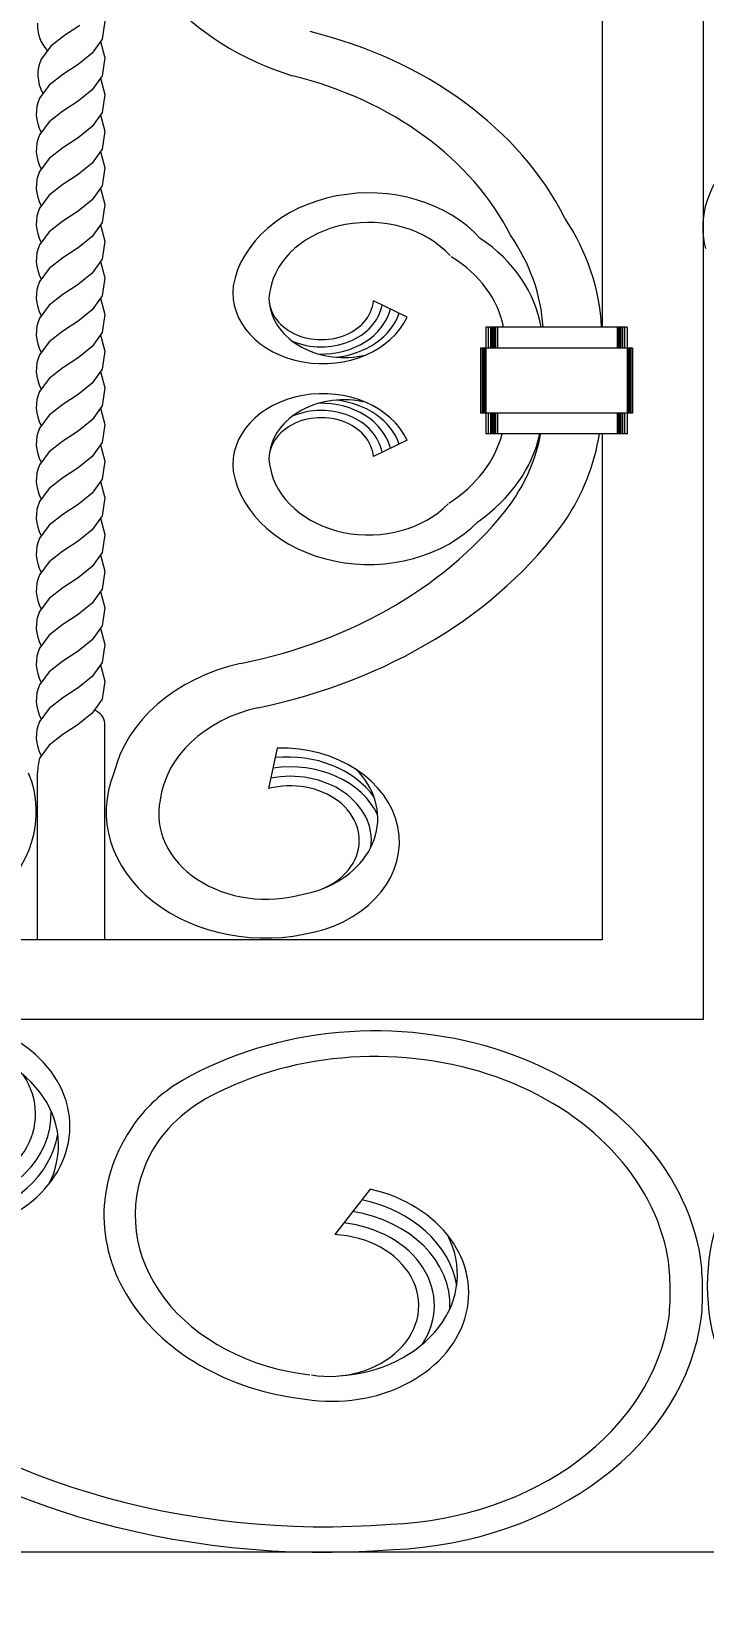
# Model space of a CAD drawing. Header units: inches. Extents: x 60.8 to 83.7, y 23.1 to 43.8.
# Drawn here: x 67.9035 to 68.1123, y 25.1749 to 25.6661 of the extents above; entities that cross this region are included whole.
import ezdxf

# ---------------------------------------------------------------- set-up
doc = ezdxf.new("R2010")
doc.units = ezdxf.units.IN
doc.header["$LTSCALE"] = 0.9
doc.header["$MEASUREMENT"] = 0
doc.styles.get("Standard").update_dxf_attribs({"font": 'arial.ttf'})
doc.dimstyles.get("Standard").update_dxf_attribs({"dimtxt": 0.18, "dimasz": 0.18, "dimexe": 0.18, "dimexo": 0.0625, "dimgap": 0.09, "dimtad": 0, "dimtoh": 1, "dimdec": 4, "dimzin": 0, "dimdsep": 46, "dimtxsty": 'Standard', "dimblk": 'OBLIQUE', "dimcen": 0.09, "dimadec": 0, "dimazin": 0, "dimtfac": 1, "dimtdec": 4, "dimtofl": 0, "dimtmove": 0, "dimatfit": 3, "dimldrblk": 'OBLIQUE', "dimfxl": 1, "dimtolj": 1, "dimtzin": 0, "dimarcsym": 0})

# ---------------------------------------------------------------- blocks, each defined once
blk = doc.blocks.new('_Oblique')
at = {"color": 0, "linetype": 'ByBlock', "lineweight": -2}
blk.add_line((-0.5, -0.5), (0.5, 0.5), dxfattribs=at)
blk = doc.blocks.new('*D23')
at = {"color": 0, "lineweight": -2, "transparency": 16777216}
for p, q in [((68.27375768759595, 26.77410220409914), (68.77470901001138, 26.77410220409914)), ((68.59470901001137, 26.77410220409914), (68.59470901001137, 26.23748914251646)), ((68.59470901001137, 24.77018031012887), (68.59470901001137, 25.30679337171155)), ((68.27375767554656, 24.77018031012887), (68.77470901001138, 24.77018031012887))]:
    blk.add_line(p, q, dxfattribs=at)
at = {"layer": 'Defpoints', "color": 0, "lineweight": 9, "transparency": 16777216}
for p in [(66.77375768759595, 26.77410220409914), (66.77375767554656, 24.77018031012887), (68.59470901001137, 24.77018031012887)]:
    blk.add_point(p, dxfattribs=at)
at = {"color": 0, "lineweight": -2, "transparency": 16777216, "xscale": 0.18, "yscale": 0.18, "zscale": 0.18}
for p, rotation in [((68.59470901001137, 26.77410220409914), 90), ((68.59470901001137, 24.77018031012887), 270)]:
    blk.add_blockref('_Oblique', p, dxfattribs=dict(at, rotation=rotation))
at = {"color": 0, "lineweight": 9, "transparency": 16777216, "insert": (68.59470901001136, 25.77214125711398), "char_height": 0.18, "attachment_point": 5, "rotation": 90}
blk.add_mtext('\\A1;2.0039', dxfattribs=at)

msp = doc.modelspace()

# ---------------------------------------------------------------- linework, layer by layer
at = {"lineweight": 9}
for p, q in [((68.0809154120893, 25.73146032657851), (68.0809154120893, 25.57423655139727)), ((68.11228719776602, 25.73146032657851), (68.11228719776602, 25.35908822746257)), ((67.92633660738638, 25.66939210626288), (67.92541761383613, 25.66376160712858)), ((67.91377874150605, 25.66489791058826), (67.9095156562613, 25.66161045231209)), ((67.91851952021946, 25.66805270623094), (67.91377874150605, 25.66489791058826)), ((67.92541761383613, 25.66376160712858), (67.92234888096907, 25.65943529106227)), ((67.9095156562613, 25.66161045231209), (67.90660607541557, 25.65771138283647)), ((67.92234888096907, 25.65943529106227), (67.91800621971457, 25.65593420948712)), ((67.92490431333079, 25.66303795332495), (67.92633660738638, 25.65799726332632)), ((67.90660607541557, 25.65771138283647), (67.90660370651364, 25.65769400735616)), ((67.91800621971457, 25.65593420948712), (67.91326544100116, 25.65277941384444)), ((67.92633660738638, 25.65799726332632), (67.92541761383613, 25.65236676419201)), ((67.90900235575687, 25.64949195556464), (67.9060927749102, 25.64559288608903)), ((67.91326544100116, 25.65277941384444), (67.90900235575687, 25.64949195556464)), ((67.92541761383613, 25.65236676419201), (67.92234888096907, 25.64804044812208)), ((67.92490431333079, 25.65164311038476), (67.92633660738638, 25.64660242038613)), ((67.9060927749102, 25.64559288608903), (67.90609040600829, 25.64557551060872)), ((67.91800621971457, 25.64453936655056), (67.91326544100116, 25.64138457090788)), ((67.92234888096907, 25.64804044812208), (67.91800621971457, 25.64453936655056)), ((67.92633660738638, 25.64660242038613), (67.92541761383613, 25.64097192125182)), ((67.91326544100116, 25.64138457090788), (67.90900235575687, 25.63809711262808)), ((67.92541761383613, 25.64097192125182), (67.92234888096907, 25.63664560518552)), ((67.92490431333079, 25.6402482674482), (67.92633660738638, 25.63520757744956)), ((67.9060927749102, 25.63419804314884), (67.90609040600829, 25.63418066766852)), ((67.90900235575687, 25.63809711262808), (67.9060927749102, 25.63419804314884)), ((67.92234888096907, 25.63664560518552), (67.91800621971457, 25.63314452361037)), ((67.92633660738638, 25.63520757744956), (67.92541761383613, 25.62957707831526)), ((67.91326544100116, 25.62998972796769), (67.90900235575687, 25.62670226968789)), ((67.91800621971457, 25.63314452361037), (67.91326544100116, 25.62998972796769)), ((67.92541761383613, 25.62957707831526), (67.92234888096907, 25.62525076224533)), ((67.90900235575687, 25.62670226968789), (67.9060927749102, 25.62280320021227)), ((67.92234888096907, 25.62525076224533), (67.91800621971457, 25.62174968067018)), ((67.92490431333079, 25.62885342450801), (67.92633660738638, 25.62381273450937)), ((67.9060927749102, 25.62280320021227), (67.90609040600829, 25.62278582473196)), ((67.91800621971457, 25.62174968067018), (67.91326544100116, 25.6185948850275)), ((67.92633660738638, 25.62381273450937), (67.92541761383613, 25.61818223537507)), ((67.90900235575687, 25.61530742674769), (67.9060927749102, 25.61140835727208)), ((67.91326544100116, 25.6185948850275), (67.90900235575687, 25.61530742674769)), ((67.92541761383613, 25.61818223537507), (67.92234888096907, 25.61385591930513)), ((67.92490431333079, 25.61745858156781), (67.92633660738638, 25.61241789156918)), ((67.9060927749102, 25.61140835727208), (67.90609040600829, 25.61139098179177)), ((67.91800621971457, 25.61035483773362), (67.91326544100116, 25.60720004209093)), ((67.92234888096907, 25.61385591930513), (67.91800621971457, 25.61035483773362)), ((67.92633660738638, 25.61241789156918), (67.92541761383613, 25.60678739243488)), ((67.91326544100116, 25.60720004209093), (67.90900235575687, 25.60391258381113)), ((67.92541761383613, 25.60678739243488), (67.92234888096907, 25.60246107636857)), ((67.92490431333079, 25.60606373863125), (67.92633660738638, 25.60102304863262)), ((67.9060927749102, 25.60001351433189), (67.90609040600829, 25.59999613885521)), ((67.90900235575687, 25.60391258381113), (67.9060927749102, 25.60001351433189)), ((67.92234888096907, 25.60246107636857), (67.91800621971457, 25.59895999479343)), ((67.92633660738638, 25.60102304863262), (67.92541761383613, 25.59539254949831)), ((67.91326544100116, 25.59580519915074), (67.90900235575687, 25.59251774087094)), ((67.91800621971457, 25.59895999479343), (67.91326544100116, 25.59580519915074)), ((67.92541761383613, 25.59539254949831), (67.92234888096907, 25.59106623342838)), ((67.92490431333079, 25.59466889569106), (67.92633660738638, 25.58962820569243)), ((67.90900235575687, 25.59251774087094), (67.9060927749102, 25.58861867139533)), ((67.92234888096907, 25.59106623342838), (67.91800621971457, 25.58756515185686)), ((67.92633660738638, 25.58962820569243), (67.92541761383613, 25.58399770655813)), ((67.9060927749102, 25.58861867139533), (67.90609040600829, 25.58860129591502)), ((67.91800621971457, 25.58756515185686), (67.91326544100116, 25.58441035621418)), ((67.90900235575687, 25.58112289793438), (67.9060927749102, 25.57722382845514)), ((67.91326544100116, 25.58441035621418), (67.90900235575687, 25.58112289793438)), ((67.92541761383613, 25.58399770655813), (67.92234888096907, 25.57967139049182)), ((67.92490431333079, 25.5832740527545), (67.92633660738638, 25.57823336275224)), ((68.02022990164367, 25.57738261799617), (68.00979118686652, 25.58245314878915)), ((67.9060927749102, 25.57722382845514), (67.90609040600829, 25.57720645297483)), ((67.91800621971457, 25.57617030891667), (67.91326544100116, 25.57301551327399)), ((67.92234888096907, 25.57967139049182), (67.91800621971457, 25.57617030891667)), ((67.92633660738638, 25.57823336275224), (67.92541761383613, 25.57260286361793)), ((67.91326544100116, 25.57301551327399), (67.90900235575687, 25.56972805499419)), ((67.92541761383613, 25.57260286361793), (67.92234888096907, 25.56827654755163)), ((67.92490431333079, 25.57187920981431), (67.92633660738638, 25.56683851981568)), ((68.04467617818995, 25.57423655139727), (68.04467617818995, 25.54113680925347)), ((68.04467617818995, 25.57423655139727), (68.04467617818995, 25.56779114563445)), ((68.08865085020192, 25.57423655139727), (68.04467617818995, 25.57423655139727)), ((68.04549070170813, 25.57423655139727), (68.04549070170813, 25.56779114563445)), ((68.04614232052268, 25.57423655139727), (68.04614232052268, 25.56779114563445)), ((68.04663103463359, 25.57423655139727), (68.04663103463359, 25.56779114563445)), ((68.04703829639223, 25.57423655139727), (68.04703829639223, 25.56779114563445)), ((68.0473641057995, 25.57423655139727), (68.0473641057995, 25.56779114563445)), ((68.04760846285497, 25.57423655139727), (68.04760846285497, 25.56779114563445)), ((68.0477713675586, 25.57423655139727), (68.0477713675586, 25.56779114563445)), ((68.04832369901027, 25.57423655139727), (68.04832369901027, 25.56779114563445)), ((68.08555566083325, 25.57423655139727), (68.08555566083325, 25.56779114563445)), ((68.08571856553688, 25.57423655139727), (68.08571856553688, 25.56779114563445)), ((68.0859629225928, 25.57423655139727), (68.0859629225928, 25.56779114563445)), ((68.08628873199962, 25.57423655139727), (68.08628873199962, 25.56779114563445)), ((68.08669599375871, 25.57423655139727), (68.08669599375871, 25.56779114563445)), ((68.08718470786962, 25.57423655139727), (68.08718470786962, 25.56779114563445)), ((68.08783632668417, 25.57423655139727), (68.08783632668417, 25.56779114563445)), ((68.08865085020192, 25.57423655139727), (68.08865085020192, 25.54113680925347)), ((67.9060927749102, 25.56582898551494), (67.90609040600829, 25.56581161003826)), ((67.90900235575687, 25.56972805499419), (67.9060927749102, 25.56582898551494)), ((67.92234888096907, 25.56827654755163), (67.91800621971457, 25.56477546597648)), ((67.92633660738638, 25.56683851981568), (67.92541761383613, 25.56120802068137)), ((68.04304713115401, 25.56779114563445), (68.04304713115401, 25.5475822150163)), ((68.09027989723783, 25.56779114563445), (68.04304713115401, 25.56779114563445)), ((68.04353584526493, 25.56779114563445), (68.04353584526493, 25.5475822150163)), ((68.04394310702402, 25.56779114563445), (68.04394310702402, 25.5475822150163)), ((68.0442689164313, 25.56779114563445), (68.0442689164313, 25.5475822150163)), ((68.04443182113494, 25.56779114563445), (68.04443182113494, 25.5475822150163)), ((68.08889520725737, 25.56779114563445), (68.08889520725737, 25.5475822150163)), ((68.08905811196101, 25.56779114563445), (68.08905811196101, 25.5475822150163)), ((68.08938392136828, 25.56779114563445), (68.08938392136828, 25.5475822150163)), ((68.08979118312692, 25.56779114563445), (68.08979118312692, 25.5475822150163)), ((68.09027989723783, 25.56779114563445), (68.09027989723783, 25.5475822150163)), ((67.91326544100116, 25.5616206703338), (67.90900235575687, 25.558333212054)), ((67.91800621971457, 25.56477546597648), (67.91326544100116, 25.5616206703338)), ((67.92541761383613, 25.56120802068137), (67.92234888096907, 25.55688170461143)), ((67.92490431333079, 25.56048436687412), (67.92633660738638, 25.55544367687548)), ((67.90900235575687, 25.558333212054), (67.9060927749102, 25.55443414257838)), ((67.92234888096907, 25.55688170461143), (67.91800621971457, 25.55338062303992)), ((67.92633660738638, 25.55544367687548), (67.92541761383613, 25.54981317774118)), ((67.9060927749102, 25.55443414257838), (67.90609040600829, 25.55441676709807)), ((67.91800621971457, 25.55338062303992), (67.91326544100116, 25.55022582739723)), ((67.90900235575687, 25.54693836911743), (67.9060927749102, 25.54303929963819)), ((67.91326544100116, 25.55022582739723), (67.90900235575687, 25.54693836911743)), ((67.92234888096907, 25.54548686167487), (67.91800621971457, 25.54198578009973)), ((67.92541761383613, 25.54981317774118), (67.92234888096907, 25.54548686167487)), ((67.92490431333079, 25.54908952393755), (67.92633660738638, 25.54404883393892)), ((68.09027989723783, 25.5475822150163), (68.04304713115401, 25.5475822150163)), ((68.04467617818995, 25.5475822150163), (68.04467617818995, 25.54113680925347)), ((68.04549070170813, 25.5475822150163), (68.04549070170813, 25.54113680925347)), ((68.04614232052268, 25.5475822150163), (68.04614232052268, 25.54113680925347)), ((68.04663103463359, 25.5475822150163), (68.04663103463359, 25.54113680925347)), ((68.04703829639223, 25.5475822150163), (68.04703829639223, 25.54113680925347)), ((68.0473641057995, 25.5475822150163), (68.0473641057995, 25.54113680925347)), ((68.04760846285497, 25.5475822150163), (68.04760846285497, 25.54113680925347)), ((68.0477713675586, 25.5475822150163), (68.0477713675586, 25.54113680925347)), ((68.04832369901027, 25.5475822150163), (68.04832369901027, 25.54113680925347)), ((68.08555566083325, 25.5475822150163), (68.08555566083325, 25.54113680925347)), ((68.08571856553688, 25.5475822150163), (68.08571856553688, 25.54113680925347)), ((68.0859629225928, 25.5475822150163), (68.0859629225928, 25.54113680925347)), ((68.08628873199962, 25.5475822150163), (68.08628873199962, 25.54113680925347)), ((68.08669599375871, 25.5475822150163), (68.08669599375871, 25.54113680925347)), ((68.08718470786962, 25.5475822150163), (68.08718470786962, 25.54113680925347)), ((68.08783632668417, 25.5475822150163), (68.08783632668417, 25.54113680925347)), ((67.9060927749102, 25.54303929963819), (67.90609040600829, 25.54302192416151)), ((67.91800621971457, 25.54198578009973), (67.91326544100116, 25.53883098445704)), ((67.92633660738638, 25.54404883393892), (67.92541761383613, 25.53841833480462)), ((68.08865085020192, 25.54113680925347), (68.04467617818995, 25.54113680925347)), ((68.0809154120893, 25.54116598644672), (68.0809154120893, 25.38391303407224)), ((68.0809154120893, 25.54113680925347), (68.0809154120893, 25.38391303407224)), ((67.91326544100116, 25.53883098445704), (67.90900235575687, 25.53554352617724)), ((67.92541761383613, 25.53841833480462), (67.92234888096907, 25.53409201873468)), ((67.92490431333079, 25.53769468099736), (67.92633660738638, 25.53265399099873)), ((68.02022990164367, 25.53914771522824), (68.00979118686652, 25.53407718443526)), ((67.9060927749102, 25.53164445670163), (67.90609040600829, 25.53162708122132)), ((67.90900235575687, 25.53554352617724), (67.9060927749102, 25.53164445670163)), ((67.92234888096907, 25.53409201873468), (67.91800621971457, 25.53059093716316)), ((67.92633660738638, 25.53265399099873), (67.92541761383613, 25.52702349186443)), ((67.91326544100116, 25.52743614152048), (67.90900235575687, 25.52414868323705)), ((67.91800621971457, 25.53059093716316), (67.91326544100116, 25.52743614152048)), ((67.92541761383613, 25.52702349186443), (67.92234888096907, 25.52269717579449)), ((67.92490431333079, 25.5262998380608), (67.92633660738638, 25.52125914805854)), ((67.90900235575687, 25.52414868323705), (67.9060927749102, 25.52024961376144)), ((67.92234888096907, 25.52269717579449), (67.91800621971457, 25.51919609422297)), ((67.92633660738638, 25.52125914805854), (67.92541761383613, 25.51562864892423)), ((67.9060927749102, 25.52024961376144), (67.90609040600829, 25.52023223828113)), ((67.91326544100116, 25.51604129858029), (67.90900235575687, 25.51275384030049)), ((67.91800621971457, 25.51919609422297), (67.91326544100116, 25.51604129858029)), ((67.90900235575687, 25.51275384030049), (67.9060927749102, 25.50885477082124)), ((67.92234888096907, 25.51130233285793), (67.91800621971457, 25.50780125128278)), ((67.92541761383613, 25.51562864892423), (67.92234888096907, 25.51130233285793)), ((67.92490431333079, 25.51490499512061), (67.92633660738638, 25.50986430512198)), ((67.9060927749102, 25.50885477082124), (67.90609040600829, 25.50883739534456)), ((67.91800621971457, 25.50780125128278), (67.91326544100116, 25.5046464556401)), ((67.92633660738638, 25.50986430512198), (67.92541761383613, 25.50423380598767)), ((67.90900235575687, 25.5013589973603), (67.9060927749102, 25.49745992788468)), ((67.91326544100116, 25.5046464556401), (67.90900235575687, 25.5013589973603)), ((67.92541761383613, 25.50423380598767), (67.92234888096907, 25.49990748991774)), ((67.92490431333079, 25.50351015218042), (67.92633660738638, 25.49846946218178)), ((67.9060927749102, 25.49745992788468), (67.90609040600829, 25.49744255240437)), ((67.91800621971457, 25.49640640834622), (67.91326544100116, 25.49325161270353)), ((67.92234888096907, 25.49990748991774), (67.91800621971457, 25.49640640834622)), ((67.92633660738638, 25.49846946218178), (67.92541761383613, 25.49283896304748)), ((67.91326544100116, 25.49325161270353), (67.90900235575687, 25.48996415442373)), ((67.92541761383613, 25.49283896304748), (67.92234888096907, 25.48851264698117)), ((67.92490431333079, 25.49211530924385), (67.92633660738638, 25.48707461924522)), ((67.90900235575687, 25.48996415442373), (67.9060927749102, 25.48606508494449)), ((67.92234888096907, 25.48851264698117), (67.91800621971457, 25.48501156540603)), ((67.92633660738638, 25.48707461924522), (67.92541761383613, 25.48144412010729)), ((67.9060927749102, 25.48606508494449), (67.90609040600829, 25.48604770946418)), ((67.91326544100116, 25.48185676976334), (67.90900235575687, 25.47856931148354)), ((67.91800621971457, 25.48501156540603), (67.91326544100116, 25.48185676976334)), ((67.90900235575687, 25.47856931148354), (67.9060927749102, 25.4746702420043)), ((67.92234888096907, 25.47711780404098), (67.91800621971457, 25.47361672246584)), ((67.92541761383613, 25.48144412010729), (67.92234888096907, 25.47711780404098)), ((67.92490431333079, 25.48072046630366), (67.92633660738638, 25.47567977630503)), ((67.9060927749102, 25.4746702420043), (67.90609040600829, 25.47465286652762)), ((67.91800621971457, 25.47361672246584), (67.91326544100116, 25.47046192682316)), ((67.92633660738638, 25.47567977630503), (67.92541761383613, 25.47004927717073)), ((67.90900235575687, 25.46717446854335), (67.9060927749102, 25.46327539906774)), ((67.91326544100116, 25.47046192682316), (67.90900235575687, 25.46717446854335)), ((67.92541761383613, 25.47004927717073), (67.92234888096907, 25.46572296110079)), ((67.92490431333079, 25.46932562336347), (67.92633660738638, 25.46428493336484)), ((67.9060927749102, 25.46327539906774), (67.90609040600829, 25.46325802358743)), ((67.91800621971457, 25.46222187952927), (67.91326544100116, 25.45906708388659)), ((67.92234888096907, 25.46572296110079), (67.91800621971457, 25.46222187952927)), ((67.92633660738638, 25.46428493336484), (67.92541761383613, 25.45865443423054)), ((67.91326544100116, 25.45906708388659), (67.90900235575687, 25.45577962560679)), ((67.92541761383613, 25.45865443423054), (67.92234888096907, 25.45432811816423)), ((67.90900235575687, 25.45577962560679), (67.9060927749102, 25.45188055612754)), ((67.92234888096907, 25.45432811816423), (67.91800621971457, 25.45082703658908)), ((67.9060927749102, 25.45188055612754), (67.90609040600829, 25.45186318065086)), ((67.91326544100116, 25.4476722409464), (67.90900235575687, 25.4443847826666)), ((67.91800621971457, 25.45082703658908), (67.91326544100116, 25.4476722409464)), ((67.92632703317524, 25.38391303407224), (67.92632703317524, 25.45115951230609)), ((67.90900235575687, 25.4443847826666), (67.9060927749102, 25.44048571319098)), ((67.97984786195187, 25.44348391536046), (67.97716724845836, 25.43086704771592)), ((67.9060927749102, 25.44048571319098), (67.90609040600829, 25.44046833771067)), ((67.90541250939016, 25.38391303407224), (67.90541250939016, 25.43579525959267)), ((68.0809154120893, 25.38391303407224), (67.04881251968226, 25.38391303407224)), ((68.11228719776602, 25.35908822746257), (67.01744073400508, 25.35908822746257)), ((68.00873019332168, 25.30642036202618), (67.99774420943689, 25.29225832147944)), ((68.22374695939705, 25.1935895167472), (66.8082954961587, 25.1935895167472))]:
    msp.add_line(p, q, dxfattribs=at)
for centre, major_axis, ratio, start_param, end_param in [((68.01652037621945, 25.7162522309135), (0.0867596133131871, 1.90964360191579e-14), 0.7913099644118154, 3.161137993915346, 4.336531432452955), ((67.92258556533504, 25.66792502406352), (0.01720636384421549, 2.769052492338196e-13), 0.7913099644078951, 3.079360597113326, 3.747456354897722), ((67.95274032291252, 25.57130351989755), (-0.125507715235781, 1.028696211966031e-13), 0.7913099644117824, 3.52201107920783, 4.410299709473501), ((67.9236001903732, 25.65273398029655), (0.01811545780861283, 1.391472807783617e-14), 0.7913099644098115, 2.785443755730649, 3.560071041822217), ((67.95274032291252, 25.57130351989755), (-0.1073327941929069, 1.037025101930018e-13), 0.7913099644116957, 3.522011079208223, 4.410299709473987), ((67.92308688986785, 25.64061548355273), (0.01811545780861172, 6.379700245215832e-14), 0.7913099644083161, 2.785443755726443, 3.56007104181802), ((68.15468568128422, 25.60529782426626), (0.04251471400893279, 1.655547396250672e-13), 0.7913099644131619, 0.2819417042895302, 3.337766478534414), ((67.92308688986785, 25.62922064061617), (0.01811545780861168, 3.687481372646323e-14), 0.7913099644095765, 2.785443755727625, 3.560071041819191), ((67.92308688986785, 25.61782579767598), (0.01811545780861175, 3.156519335922635e-14), 0.7913099644098033, 2.785443755727846, 3.560071041819431), ((68.00833534852215, 25.58229344699798), (0.04258409805317222, 4.413174911247016e-14), 0.7913099644119118, 0.6191949661773775, 2.998469209191594), ((67.92308688986785, 25.60643095473579), (0.0181154578086118, 5.84914045245937e-14), 0.7913099644085433, 2.785443755726664, 3.560071041818261), ((68.00833534852215, 25.58229344699798), (0.0310083824858987, 5.679827678895596e-14), 0.7913099644118804, 0.6191949661766039, 2.998469209190762), ((67.98048020295717, 25.57133243814443), (0.100264370781144, 8.666509672719959e-15), 0.7913099644118898, 0.03661148184177954, 0.4829888453639866), ((67.92308688986785, 25.59503611179923), (0.01811545780861175, 3.156519335922635e-14), 0.7913099644098033, 2.785443755727846, 3.560071041819431), ((68.00744220160279, 25.56877389952431), (0.05488676849669883, 1.294628494296949e-14), 0.791309964411857, 0.1261075079254006, 0.8657281051318995), ((67.98001790600217, 25.57142735593834), (-0.08255304474009534, 1.602587538698416e-14), 0.7913099644129142, 3.184609262844825, 3.643237365704381), ((68.00727015705326, 25.56895765331759), (0.04350660510350728, 1.312199715022146e-13), 0.7913099644117165, 0.153942360058233, 0.9105686370129922), ((67.92308688986785, 25.58364126885904), (0.0181154578086117, 8.147964725092637e-14), 0.7913099644098525, 2.785443755725674, 3.560071041817244), ((67.9940130845765, 25.58504397226375), (-0.02794744994593889, 1.251248305444688e-13), 0.7913099644131389, -0.09309755022516897, 2.787828854273608), ((67.99357265514573, 25.58324971134217), (0.0162497412272584, 1.389803858035685e-13), 0.7913099644115351, 2.942464883429256, 6.221197686903923), ((68.00068575804644, 25.58331071957791), (-0.02333814921843586, 1.671891630592689e-14), 0.7913099644138868, 0.08094045884725065, 1.860938507809529), ((67.99357265514573, 25.58324971134217), (-0.01908121003329979, 2.72993845734508e-14), 0.791309964413329, 1.082368298201151, 3.002243925722022), ((67.99357265514573, 25.58324971134217), (0.02191267883940478, 9.864635631920868e-14), 0.791309964411857, 4.678621031104547, 6.088139759389119), ((67.92308688986785, 25.57224642591884), (0.01811545780861172, 6.379700245215832e-14), 0.7913099644083161, 2.785443755726443, 3.56007104181802), ((67.99512301051936, 25.58332449282383), (0.023417375712354, 7.104496148548875e-14), 0.7913099644114586, -1.440537403069219, -0.258804051770879), ((67.92308688986785, 25.56085158298228), (0.01811545780861166, 5.836670889475662e-14), 0.7913099644085849, 2.785443755726691, 3.560071041818248), ((67.9940130845765, 25.5314863609643), (0.02794744994594522, 3.528043632741151e-14), 0.7913099644119398, 0.3537637993250609, 3.23469020381993), ((67.92308688986785, 25.54945674004209), (0.01811545780861169, 9.145127519818433e-14), 0.7913099644098618, 2.78544375572524, 3.560071041816808), ((68.00068575804644, 25.5332196136465), (-0.02333814921843477, 1.237630802294532e-14), 0.7913099644137963, 4.422246799396406, 6.202244848333898), ((67.99357265514527, 25.53328062188225), (-0.02191267883943146, 8.166543983535903e-14), 0.7913099644108693, 3.336638201379287, 4.746156929662914), ((67.99512301051891, 25.53320584039695), (0.02341737571230957, 5.572143987282785e-14), 0.7913099644129316, 0.2588040517640469, 1.440537403064091), ((67.99357265514527, 25.53328062188225), (-0.01624974122726428, 3.352863397870832e-13), 0.7913099644097166, 3.203580273880844, 6.48231307735578), ((67.99357265514527, 25.53328062188225), (0.01908121003333181, 2.491402127799466e-14), 0.7913099644116016, 0.1393487278693888, 2.059224355387849), ((67.92308688986785, 25.53806189710553), (0.0181154578086118, 5.84914045245937e-14), 0.7913099644085433, 2.785443755726664, 3.560071041818261), ((68.00332937544044, 25.54878440630892), (-0.04748090893522774, 1.786254552136824e-14), 0.7913099644117373, 2.252213760923942, 2.936615813945103), ((68.00309352707154, 25.54903540031102), (0.05925940715910156, 5.28470869015137e-14), 0.7913099644124405, -0.8502918256250716, -0.1692470227239018), ((67.98219310698136, 25.55030540042991), (-0.08040562558127544, 3.580774343239789e-13), 0.7913099644093686, 2.632437855646504, 2.996987370248555), ((67.98103973311257, 25.55072460286197), (-0.09972513082829969, 3.741414536561597e-13), 0.7913099644089363, 2.656836878920552, 3.019794209138711), ((67.92308688986785, 25.52666705416534), (0.01811545780861165, 6.834235928168673e-14), 0.7913099644085945, 2.785443755726255, 3.560071041817812), ((68.00833534852215, 25.53423688622643), (-0.03100838248589865, 4.809532832436063e-14), 0.7913099644119849, 0.1431234443988005, 2.489844039467837), ((68.00833534852215, 25.53423688622643), (-0.04258409805319011, 9.32061534074145e-14), 0.7913099644116286, 0.1431234443997496, 2.489844039468556), ((67.92308688986785, 25.51527221122515), (0.01811545780861174, 4.15488886255008e-14), 0.7913099644098134, 2.785443755727412, 3.560071041818993), ((67.93483765105555, 25.57469650456868), (0.136832693172959, 3.4219593005752e-14), 0.7913099644120083, -1.322470427346825, -0.5371562294131786), ((67.93488912454602, 25.57435281601703), (0.1545511521278551, 2.132225347649977e-13), 0.7913099644115251, -1.315783078503179, -0.5165540205579451), ((67.92308688986785, 25.50387736828858), (0.01811545780861165, 6.834235928168673e-14), 0.7913099644085945, 2.785443755726255, 3.560071041817812), ((67.92308688986785, 25.49248252534839), (0.01811545780861174, 4.15488886255008e-14), 0.7913099644098134, 2.785443755727412, 3.560071041818993), ((67.92308688986785, 25.4810876824082), (0.01811545780861165, 6.834235928168673e-14), 0.7913099644085945, 2.785443755726255, 3.560071041817812), ((67.92308688986785, 25.46969283947164), (0.01811545780861165, 6.834235928168673e-14), 0.7913099644085945, 2.785443755726255, 3.560071041817812), ((67.9835988406454, 25.42753337837061), (0.05544310962758665, 1.544183033397876e-13), 0.7913099644117969, 1.847198983047563, 2.954719848523258), ((67.92308688986785, 25.45829799653145), (0.01811545780861165, 6.834235928168673e-14), 0.7913099644085945, 2.785443755726255, 3.560071041817812), ((67.91984850279779, 25.45082938352482), (-0.006491949294351128, 2.364391850850222e-14), 0.7913099644114432, 3.205900061926872, 4.198412032492603), ((67.98553677585113, 25.42385058729863), (-0.04228062416007048, 1.327045766738712e-13), 0.7913099644114062, -1.29137800384826, -0.1036159658528633), ((67.92308688986785, 25.44690315359489), (0.01811545780861169, 9.145127519818433e-14), 0.7913099644098618, 2.78544375572524, 3.560071041816808), ((67.98096210820077, 25.41430530784239), (-0.03689063392866518, 4.685687377046961e-14), 0.7913099644115824, 1.861671212002901, 4.742597616497426), ((67.9297668785469, 25.43595035552953), (-0.02435515781836972, 6.830556741843808e-13), 0.7913099643777858, -0.2366287130074864, 0.008047621289068108), ((67.98395499280574, 25.41476599230589), (-0.02892473606798559, 2.187708403426942e-14), 0.7913099644121706, 3.491797139753592, 4.901315868039725), ((67.9830727109116, 25.41623048784991), (-0.03091093594031703, 4.810204751252226e-14), 0.7913099644112173, 3.655824012758508, 4.837557364057142), ((67.85548752725333, 25.42362273794319), (-0.04953453235541612, 1.512648715745608e-14), 0.7913099644115488, 1.256998686622509, 3.454384850909729), ((67.97625201531207, 25.42362273794319), (-0.04953453235543973, 2.687328636982974e-14), 0.7913099644110293, -0.3127921973189229, 1.8845939669678), ((67.98395499280574, 25.41476599230589), (-0.0214496584199864, 2.473420526509838e-13), 0.7913099644099241, 1.755640992092122, 5.034373795568614), ((67.98395499280574, 25.41476599230589), (-0.0251871972439842, 2.74504219010395e-14), 0.7913099644118665, 3.037137060435975, 4.957012687954581), ((67.9803433420531, 25.42162465570285), (0.03080635696839152, 7.816902766165003e-16), 0.7913099644111912, -1.105883432510162, 0.6741146164266771), ((67.97649905478208, 25.4229809194144), (0.03346654508402299, 7.202751977030401e-15), 0.7913099644116939, 2.977344522287021, 5.059929596091981), ((67.87293044684802, 25.32588624874407), (-0.04251471400901536, 5.553013041087523e-13), 0.7913099644094889, 1.852738031099019, 4.908562805343206), ((68.01036338040043, 25.27490259649579), (0.1019265224632785, 3.683569500619999e-16), 0.7913099644120402, 0.12701563791809, 2.199609422132792), ((68.21685981668921, 25.2763388721067), (0.1033097139791276, 1.17623349142335e-15), 0.7913099644116632, 7.787267149879717, 11.06228877165902), ((67.87191491628174, 25.32008746359059), (0.04001276651681725, 3.915696571386479e-14), 0.7913099644121616, -0.3969099054884866, 1.489855867947197), ((68.01036338040043, 25.27490259649579), (0.09189175222633274, 8.432506756244117e-15), 0.7913099644122146, 0.1409739776433112, 2.157155892168491), ((67.87204709879117, 25.3297376986836), (-0.0327143337192084, 3.884283203874541e-14), 0.7913099644123467, 1.710145054666334, 3.630020682186162), ((67.98085819686075, 25.30700461248491), (-0.05176344636691747, 7.359278117073074e-13), 0.7913099644115754, -0.9419832314434844, -0.544796398557144), ((67.98815909030813, 25.30135236652161), (0.05176344636708277, 2.017077604702506e-13), 0.7913099644126841, 2.157155892165404, 2.799726866535323), ((67.87204709879117, 25.3297376986836), (0.03756882750003979, 4.020218378771872e-14), 0.7913099644123912, -1.375750779010142, 0.03376794927485838), ((67.99902855475135, 25.29829176690887), (-0.07300954145000339, 4.362928009694299e-14), 0.7913099644116954, -0.5447963985725934, 1.427672882397224), ((67.87188507469232, 25.32763435587407), (-0.04014859867607311, 1.528239085212935e-14), 0.7913099644119763, 1.829600378562281, 3.011333729862002), ((67.99902855475135, 25.29829176690887), (-0.0633005538883327, 4.609201294787471e-14), 0.7913099644117385, -0.3418657870493496, 1.427672882397637), ((67.99690169806655, 25.274106343915), (0.04251471400902544, 5.855570261252936e-13), 0.7913099644092926, 4.516215155425326, 7.572039929669865), ((67.99585632591086, 25.272358236785), (-0.04014859867609984, 8.311033102240854e-15), 0.7913099644111744, 3.271851577317824, 4.453584928617233), ((67.9960183500097, 25.27025489397548), (0.03271433371919205, 3.307518324171147e-14), 0.7913099644126643, -0.4884280285952898, 1.431447598924382), ((67.9960183500097, 25.27025489397548), (-0.03756882750003941, 8.219126555064042e-15), 0.7913099644121601, 3.107824704314547, 4.517343432600385), ((67.9960183500097, 25.27025489397548), (-0.0278598399383534, 1.784714742695348e-13), 0.7913099644129834, 1.371668556649493, 4.650401360125507), ((67.99588616749982, 25.27990512906849), (0.04001276651685151, 8.880421631257419e-14), 0.7913099644111872, -1.489855867949103, 0.3969099054853125), ((67.97301095000329, 25.27449375001), (-0.1290331995312894, 1.786763215692313e-13), 0.7913099644139402, 3.064999342186101, 3.245848824314467), ((67.97074807819813, 25.27451227503266), (0.1413577513793047, 1.32464859631106e-13), 0.7913099644084524, -0.07006997015816308, 0.09497117610524008), ((68.01036338040043, 25.27490259649579), (-0.0918917522263446, 1.028927692777125e-14), 0.7913099644120015, 1.622873405466072, 3.028281535264191), ((68.01036338040043, 25.27490259649579), (-0.1019265224632614, 5.9529017702343e-14), 0.7913099644119581, 1.625280243230071, 3.039478221622273), ((67.99458011545492, 25.36401900168091), (0.2054181671334727, 1.21614158946069e-13), 0.791309964412027, 3.884790455286948, 4.81267744379338), ((67.99458011545492, 25.36401900168091), (-0.2154529373704924, 5.995691612254162e-14), 0.79130996441169, 0.7431978016981917, 1.669977572633257)]:
    msp.add_ellipse(centre, major_axis=major_axis, ratio=ratio, start_param=start_param, end_param=end_param, dxfattribs=at)

# ---------------------------------------------------------------- dimensions: what is measured, and where the dimension line sits
dim = msp.add_linear_dim(base=(68.59470901001137, 24.77018031012887), p1=(66.77375768759592, 26.77410220409912), p2=(66.77375767554653, 24.77018031012886), angle=90, dimstyle='Standard', override={"dimexo": 1.5}, dxfattribs=at)
dim.commit()
dim.dimension.update_dxf_attribs({"geometry": '*D23', "text_midpoint": (68.59470901001136, 25.77214125711398)})

doc.saveas('drawing.dxf')
